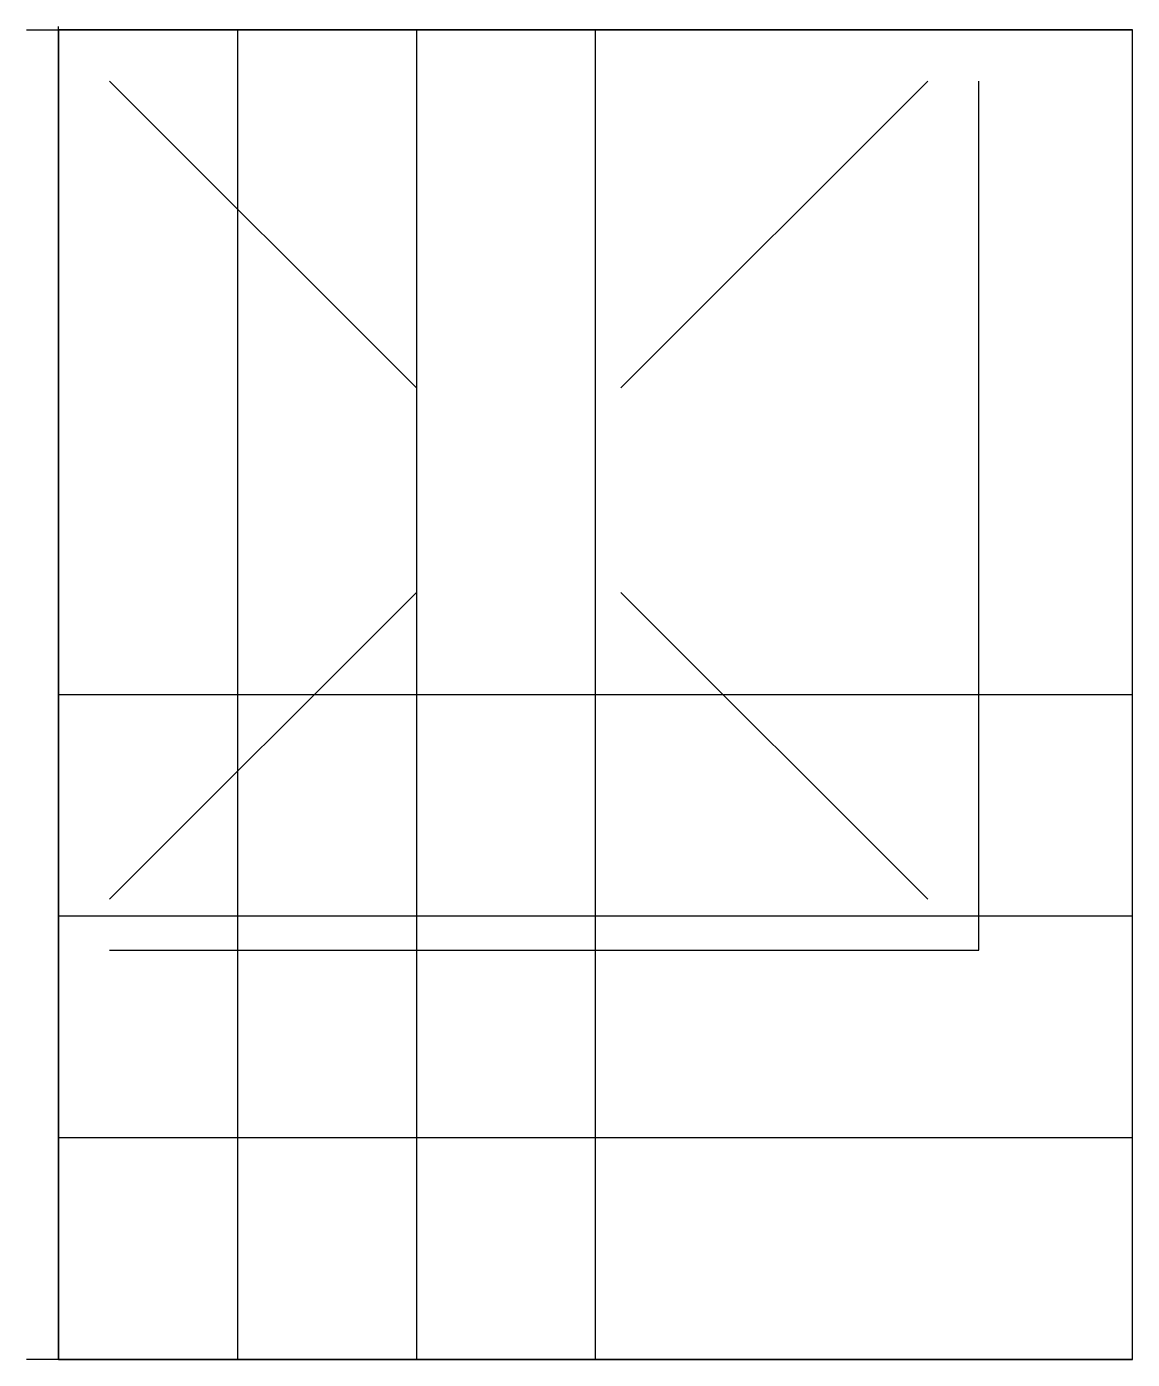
# Model space of a CAD drawing. Extents: x -31 to 1050, y -1300 to 3.
import ezdxf

# ---------------------------------------------------------------- set-up
doc = ezdxf.new("R2010")
doc.units = 0
doc.layers.get('0').update_dxf_attribs({"linetype": 'CONTINUOUS'})

msp = doc.modelspace()

# ---------------------------------------------------------------- linework, layer by layer
at = {"linetype": 'CONTINUOUS'}
for p, q in [((-31.07, 0), (1050, 0)), ((0, -1300), (0, 3.19)), ((1050, 0), (0, 0)), ((0, -1300), (0, 0)), ((0, 0), (0, -1300)), ((1050, 0), (0, 0)), ((175, 0), (175, -1300)), ((350, 0), (350, -1300)), ((525, -1300), (525, 0)), ((1050, -1300), (1050, 0)), ((1050, -1300), (1050, 0)), ((350, -350), (50, -50)), ((550, -350), (850, -50)), ((900, -900), (900, -50)), ((350, -550), (50, -850)), ((550, -550), (850, -850)), ((0, -650), (1050, -650)), ((1050, -866.67), (0, -866.67)), ((50, -900), (900, -900)), ((1050, -1083.33), (0, -1083.33)), ((1050, -1300), (-31.07, -1300)), ((1050, -1300), (0, -1300)), ((0, -1300), (1050, -1300))]:
    msp.add_line(p, q, dxfattribs=at)

doc.saveas('drawing.dxf')
